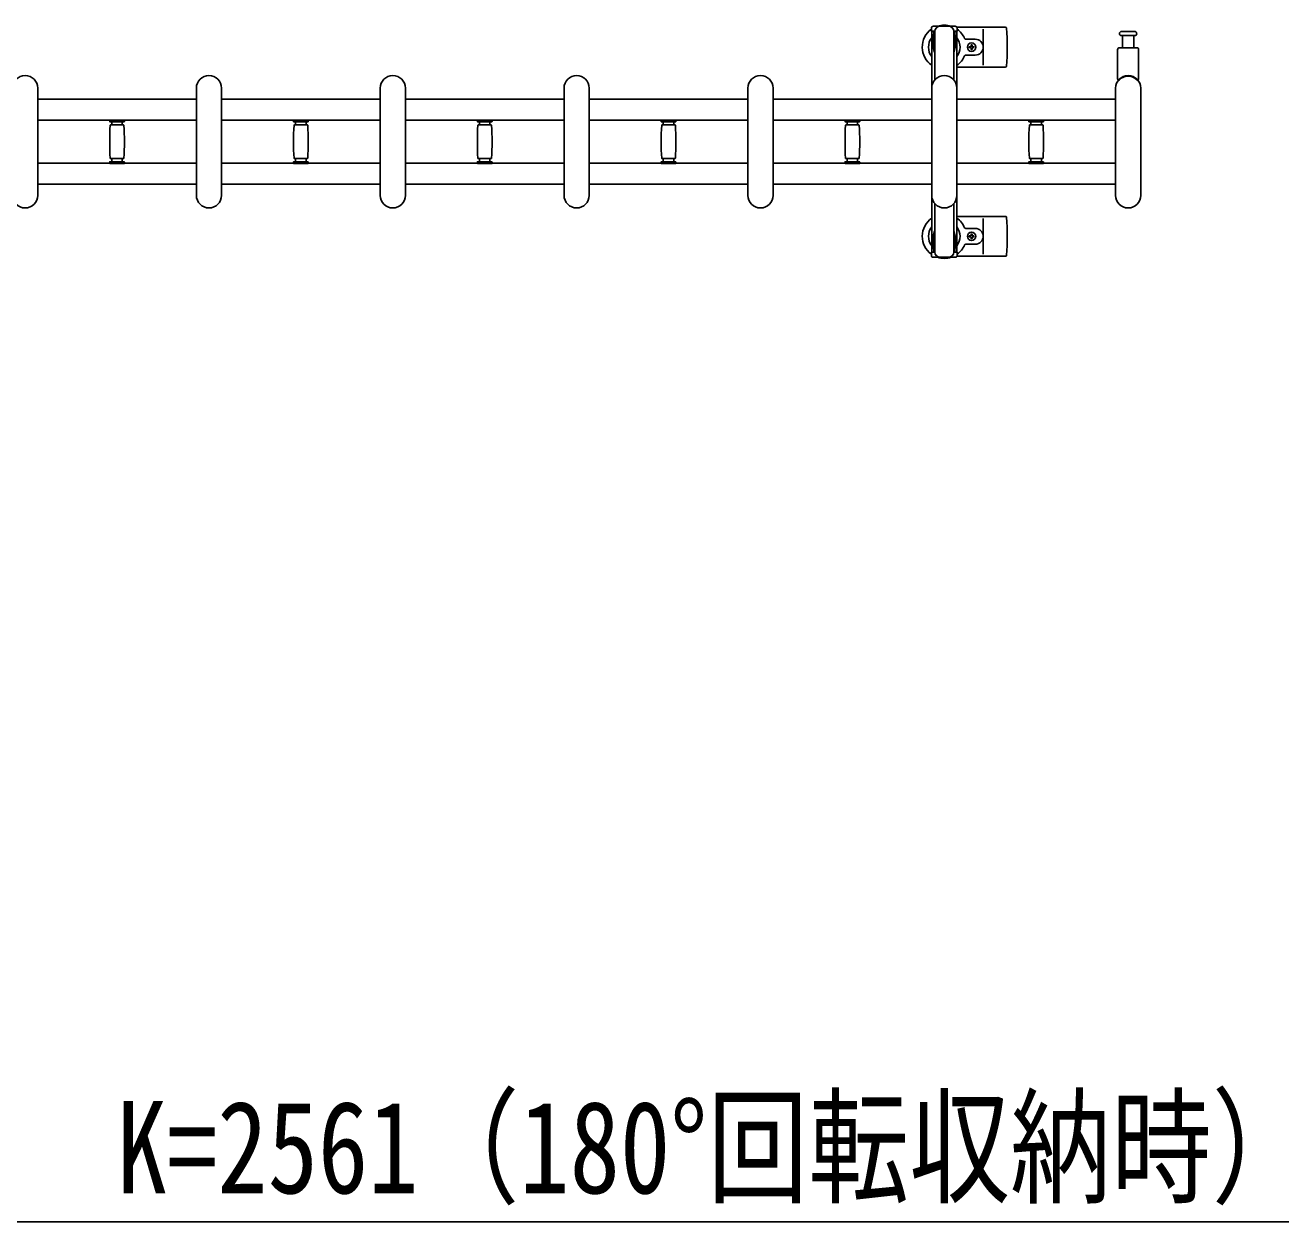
# Model space of a CAD drawing. Units: millimetres, scale not verified. Extents: x -16820 to 16820, y -11880 to 11880.
# Drawn here: x 5883 to 7078, y 7802 to 8941 of the extents above; entities that cross this region are included whole.
import ezdxf
from ezdxf.enums import TextEntityAlignment as Align

# ---------------------------------------------------------------- set-up
doc = ezdxf.new("R2010")
doc.units = ezdxf.units.MM
doc.header["$LTSCALE"] = 50
for name, color, linetype in [('0-3_YKK_13', 4, 'Continuous'), ('0-4_YKK_A1', 4, 'Continuous'), ('0-5_YKK_D', 6, 'Continuous')]:
    doc.layers.add(name, color=color, linetype=linetype)
doc.styles.add('ＭＳ ゴシック', font='')
doc.styles.get('ＭＳ ゴシック').set_extended_font_data('MS Gothic')

msp = doc.modelspace()

# ---------------------------------------------------------------- linework, layer by layer
at = {"layer": '0-3_YKK_13'}
for p, q in [((6747.28, 8931.7), (6748.08, 8931.7)), ((6747.28, 8921.19), (6747.28, 8931.7)), ((6768.38, 8940), (6747.78, 8940)), ((6748.08, 8918.2), (6748.08, 8935.2)), ((6749.08, 8888.94), (6749.08, 8935)), ((6767.08, 8935.2), (6770.38, 8935.2)), ((6767.08, 8888.94), (6767.08, 8935)), ((6768.08, 8918.2), (6768.08, 8935.2)), ((6768.88, 8931.7), (6768.08, 8931.7)), ((6768.88, 8921.19), (6768.88, 8931.7)), ((6770.11, 8939), (6816.17, 8939)), ((6770.38, 8935.2), (6770.38, 8938)), ((6795.08, 8903), (6795.08, 8937)), ((6926.83, 8931), (6939.33, 8931)), ((6927.58, 8919.5), (6927.58, 8931)), ((6938.58, 8931), (6938.58, 8919.5)), ((6748.88, 8915.2), (6747.28, 8921.19)), ((6767.27, 8915.2), (6768.88, 8921.19)), ((6778.37, 8927.5), (6787.58, 8927.5)), ((6782.76, 8920.44), (6781.88, 8920.44)), ((6785.4, 8919.56), (6786.28, 8919.56)), ((6925.08, 8919.5), (6941.08, 8919.5)), ((6748.88, 8915.2), (6749.08, 8915.2)), ((6767.27, 8915.2), (6767.08, 8915.2)), ((6778.37, 8912.5), (6787.58, 8912.5)), ((6923.08, 8889.67), (6923.08, 8917.5)), ((6943.08, 8917.5), (6943.08, 8889.67)), ((6770.08, 8901), (6816.17, 8901)), ((5895.08, 8779), (5895.08, 8881)), ((6046.08, 8779), (6046.08, 8881)), ((6070.08, 8779), (6070.08, 8881)), ((6221.08, 8779), (6221.08, 8881)), ((6245.08, 8779), (6245.08, 8881)), ((6396.08, 8779), (6396.08, 8881)), ((6420.08, 8779), (6420.08, 8881)), ((6571.08, 8779), (6571.08, 8881)), ((6595.08, 8779), (6595.08, 8881)), ((6746.08, 8779), (6746.08, 8881)), ((6770.08, 8779), (6770.08, 8881)), ((6921.08, 8779), (6921.08, 8881)), ((6945.08, 8779), (6945.08, 8881)), ((5963.58, 8850.6), (5963.58, 8849.3)), ((5963.58, 8850.6), (5970.58, 8850.6)), ((5970.58, 8849), (5963.88, 8849)), ((5964.36, 8846), (5976.79, 8846)), ((5965.58, 8849), (5965.58, 8846)), ((5970.58, 8850.6), (5977.58, 8850.6)), ((5977.28, 8849), (5970.58, 8849)), ((5975.58, 8846), (5975.58, 8849)), ((5977.58, 8849.3), (5977.58, 8850.6)), ((6138.58, 8850.6), (6138.58, 8849.3)), ((6138.58, 8850.6), (6145.58, 8850.6)), ((6145.58, 8849), (6138.88, 8849)), ((6139.36, 8846), (6151.79, 8846)), ((6140.58, 8849), (6140.58, 8846)), ((6145.58, 8850.6), (6152.58, 8850.6)), ((6152.28, 8849), (6145.58, 8849)), ((6150.58, 8846), (6150.58, 8849)), ((6152.58, 8849.3), (6152.58, 8850.6)), ((6313.58, 8850.6), (6313.58, 8849.3)), ((6313.58, 8850.6), (6320.58, 8850.6)), ((6320.58, 8849), (6313.88, 8849)), ((6314.36, 8846), (6326.79, 8846)), ((6315.58, 8849), (6315.58, 8846)), ((6320.58, 8850.6), (6327.58, 8850.6)), ((6327.28, 8849), (6320.58, 8849)), ((6325.58, 8846), (6325.58, 8849)), ((6327.58, 8849.3), (6327.58, 8850.6)), ((6488.58, 8850.6), (6488.58, 8849.3)), ((6488.58, 8850.6), (6495.58, 8850.6)), ((6495.58, 8849), (6488.88, 8849)), ((6489.36, 8846), (6501.79, 8846)), ((6490.58, 8849), (6490.58, 8846)), ((6495.58, 8850.6), (6502.58, 8850.6)), ((6502.28, 8849), (6495.58, 8849)), ((6500.58, 8846), (6500.58, 8849)), ((6502.58, 8849.3), (6502.58, 8850.6)), ((6663.58, 8850.6), (6663.58, 8849.3)), ((6663.58, 8850.6), (6670.58, 8850.6)), ((6670.58, 8849), (6663.88, 8849)), ((6664.36, 8846), (6676.79, 8846)), ((6665.58, 8849), (6665.58, 8846)), ((6670.58, 8850.6), (6677.58, 8850.6)), ((6677.28, 8849), (6670.58, 8849)), ((6675.58, 8846), (6675.58, 8849)), ((6677.58, 8849.3), (6677.58, 8850.6)), ((6838.58, 8850.6), (6838.58, 8849.3)), ((6838.58, 8850.6), (6845.58, 8850.6)), ((6845.58, 8849), (6838.88, 8849)), ((6839.36, 8846), (6851.79, 8846)), ((6840.58, 8849), (6840.58, 8846)), ((6845.58, 8850.6), (6852.58, 8850.6)), ((6852.28, 8849), (6845.58, 8849)), ((6850.58, 8846), (6850.58, 8849)), ((6852.58, 8849.3), (6852.58, 8850.6)), ((5963.58, 8810.7), (5963.58, 8809.4)), ((5963.88, 8811), (5977.28, 8811)), ((5970.58, 8814), (5964.36, 8814)), ((5965.58, 8814), (5965.58, 8811)), ((5976.79, 8814), (5970.58, 8814)), ((5975.58, 8811), (5975.58, 8814)), ((5977.58, 8809.4), (5977.58, 8810.7)), ((6138.58, 8810.7), (6138.58, 8809.4)), ((6138.88, 8811), (6152.28, 8811)), ((6145.58, 8814), (6139.36, 8814)), ((6140.58, 8814), (6140.58, 8811)), ((6151.79, 8814), (6145.58, 8814)), ((6150.58, 8811), (6150.58, 8814)), ((6152.58, 8809.4), (6152.58, 8810.7)), ((6313.58, 8810.7), (6313.58, 8809.4)), ((6313.88, 8811), (6327.28, 8811)), ((6320.58, 8814), (6314.36, 8814)), ((6315.58, 8814), (6315.58, 8811)), ((6326.79, 8814), (6320.58, 8814)), ((6325.58, 8811), (6325.58, 8814)), ((6327.58, 8809.4), (6327.58, 8810.7)), ((6488.58, 8810.7), (6488.58, 8809.4)), ((6488.88, 8811), (6502.28, 8811)), ((6495.58, 8814), (6489.36, 8814)), ((6490.58, 8814), (6490.58, 8811)), ((6501.79, 8814), (6495.58, 8814)), ((6500.58, 8811), (6500.58, 8814)), ((6502.58, 8809.4), (6502.58, 8810.7)), ((6663.58, 8810.7), (6663.58, 8809.4)), ((6663.88, 8811), (6677.28, 8811)), ((6670.58, 8814), (6664.36, 8814)), ((6665.58, 8814), (6665.58, 8811)), ((6676.79, 8814), (6670.58, 8814)), ((6675.58, 8811), (6675.58, 8814)), ((6677.58, 8809.4), (6677.58, 8810.7)), ((6838.58, 8810.7), (6838.58, 8809.4)), ((6838.88, 8811), (6852.28, 8811)), ((6845.58, 8814), (6839.36, 8814)), ((6840.58, 8814), (6840.58, 8811)), ((6851.79, 8814), (6845.58, 8814)), ((6850.58, 8811), (6850.58, 8814)), ((6852.58, 8809.4), (6852.58, 8810.7)), ((5963.58, 8809.4), (5970.58, 8809.4)), ((5970.58, 8809.4), (5977.58, 8809.4)), ((6138.58, 8809.4), (6145.58, 8809.4)), ((6145.58, 8809.4), (6152.58, 8809.4)), ((6313.58, 8809.4), (6320.58, 8809.4)), ((6320.58, 8809.4), (6327.58, 8809.4)), ((6488.58, 8809.4), (6495.58, 8809.4)), ((6495.58, 8809.4), (6502.58, 8809.4)), ((6663.58, 8809.4), (6670.58, 8809.4)), ((6670.58, 8809.4), (6677.58, 8809.4)), ((6838.58, 8809.4), (6845.58, 8809.4)), ((6845.58, 8809.4), (6852.58, 8809.4)), ((6749.08, 8771.06), (6749.08, 8725)), ((6767.08, 8771.06), (6767.08, 8725)), ((6770.08, 8759), (6816.17, 8759)), ((6795.08, 8757), (6795.08, 8723)), ((6748.88, 8744.8), (6747.28, 8738.81)), ((6747.28, 8738.81), (6747.28, 8728.3)), ((6748.08, 8741.8), (6748.08, 8724.8)), ((6748.88, 8744.8), (6749.08, 8744.8)), ((6767.27, 8744.8), (6767.08, 8744.8)), ((6767.27, 8744.8), (6768.88, 8738.81)), ((6768.08, 8741.8), (6768.08, 8724.8)), ((6768.88, 8738.81), (6768.88, 8728.3)), ((6778.37, 8747.5), (6787.58, 8747.5)), ((6782.76, 8739.56), (6781.88, 8739.56)), ((6785.4, 8740.44), (6786.28, 8740.44)), ((6747.28, 8728.3), (6748.08, 8728.3)), ((6768.88, 8728.3), (6768.08, 8728.3)), ((6778.37, 8732.5), (6787.58, 8732.5)), ((6768.38, 8720), (6747.78, 8720)), ((6767.08, 8724.8), (6770.38, 8724.8)), ((6770.11, 8721), (6816.17, 8721)), ((6770.38, 8724.8), (6770.38, 8722))]:
    msp.add_line(p, q, dxfattribs=at)
for points in [[(6745.78, 8938), (6745.78, 8935.2), (6749.08, 8935.2)], [(6939.33, 8935), (6933.08, 8935), (6926.83, 8935)], [(6781.88, 8920.44), (6781.88, 8919.56), (6782.76, 8919.56)], [(6784.52, 8921.32), (6784.52, 8922.2), (6783.64, 8922.2), (6783.64, 8921.32)], [(6783.64, 8918.68), (6783.64, 8917.8), (6784.52, 8917.8), (6784.52, 8918.68)], [(6786.28, 8919.56), (6786.28, 8920.44), (6785.4, 8920.44)], [(6781.88, 8739.56), (6781.88, 8740.44), (6782.76, 8740.44)], [(6783.64, 8741.32), (6783.64, 8742.2), (6784.52, 8742.2), (6784.52, 8741.32)], [(6784.52, 8738.68), (6784.52, 8737.8), (6783.64, 8737.8), (6783.64, 8738.68)], [(6786.28, 8740.44), (6786.28, 8739.56), (6785.4, 8739.56)], [(6745.78, 8722), (6745.78, 8724.8), (6749.08, 8724.8)]]:
    msp.add_lwpolyline(points, dxfattribs=at)
for centre in [(6784.08, 8920), (6784.08, 8740)]:
    msp.add_circle(centre, 4, dxfattribs=at)
for centre, radius, start, end in [((6758.08, 8920), 21, 125.85347, 235.1501), ((6747.78, 8938), 2, 90, 180), ((6754.08, 8935), 5, 90, 180), ((6758.08, 8920), 21, 72.24721, 107.75279), ((6762.08, 8935), 5, 0, 90), ((6768.38, 8938), 2, 0, 90), ((6758.08, 8920), 21, 22.72842, 54.14653), ((6816.17, 8938), 1, 5.73917, 90), ((6637.08, 8920), 181, 354.26083, 5.73917), ((6926.83, 8933), 2, 90, 180), ((6926.83, 8933), 2, 180, 270), ((6939.33, 8933), 2, 0, 90), ((6939.33, 8933), 2, 270, 0), ((6758.08, 8920), 15, 143.1301, 216.8699), ((6758.08, 8920), 15, 323.1301, 36.8699), ((6778.37, 8928.5), 1, 202.72842, 270), ((6782.76, 8921.32), 0.88, 270, 0), ((6782.76, 8918.68), 0.88, 0, 90), ((6785.4, 8921.32), 0.88, 180, 270), ((6785.4, 8918.68), 0.88, 90, 180), ((6787.58, 8920), 7.5, 270, 90), ((6925.08, 8917.5), 2, 90, 180), ((6941.08, 8917.5), 2, 0, 90), ((6758.08, 8920), 21, 304.8499, 337.27158), ((6778.37, 8911.5), 1, 90, 157.27158), ((6816.17, 8902), 1, 270, 354.26083), ((5883.08, 8881), 12, 0, 180), ((6058.08, 8881), 12, 0, 180), ((6233.08, 8881), 12, 0, 180), ((6408.08, 8881), 12, 0, 180), ((6583.08, 8881), 12, 0, 180), ((6758.08, 8881), 12, 0, 180), ((6933.08, 8881), 12, 0, 180), ((6924.08, 8889.67), 1, 180, 316.0544), ((6933.08, 8881), 11.5, 43.94553, 136.0544), ((6942.08, 8889.67), 1, 223.94553, 0), ((5963.88, 8849.3), 0.3, 180, 270), ((5964.36, 8845.7), 0.3, 90, 176.47982), ((5976.79, 8845.7), 0.3, 3.52018, 90), ((5977.28, 8849.3), 0.3, 270, 0), ((6138.88, 8849.3), 0.3, 180, 270), ((6139.36, 8845.7), 0.3, 90, 176.47982), ((6151.79, 8845.7), 0.3, 3.52018, 90), ((6152.28, 8849.3), 0.3, 270, 0), ((6313.88, 8849.3), 0.3, 180, 270), ((6314.36, 8845.7), 0.3, 90, 176.47982), ((6326.79, 8845.7), 0.3, 3.52018, 90), ((6327.28, 8849.3), 0.3, 270, 0), ((6488.88, 8849.3), 0.3, 180, 270), ((6489.36, 8845.7), 0.3, 90, 176.47982), ((6501.79, 8845.7), 0.3, 3.52018, 90), ((6502.28, 8849.3), 0.3, 270, 0), ((6663.88, 8849.3), 0.3, 180, 270), ((6664.36, 8845.7), 0.3, 90, 176.47982), ((6676.79, 8845.7), 0.3, 3.52018, 90), ((6677.28, 8849.3), 0.3, 270, 0), ((6838.88, 8849.3), 0.3, 180, 270), ((6839.36, 8845.7), 0.3, 90, 176.47982), ((6851.79, 8845.7), 0.3, 3.52018, 90), ((6852.28, 8849.3), 0.3, 270, 0), ((6219.58, 8830), 256, 176.47982, 183.52018), ((5721.58, 8830), 256, 356.47982, 3.52018), ((6394.58, 8830), 256, 176.47982, 183.52018), ((5896.58, 8830), 256, 356.47982, 3.52018), ((6569.58, 8830), 256, 176.47982, 183.52018), ((6071.58, 8830), 256, 356.47982, 3.52018), ((6744.58, 8830), 256, 176.47982, 183.52018), ((6246.58, 8830), 256, 356.47982, 3.52018), ((6919.58, 8830), 256, 176.47982, 183.52018), ((6421.58, 8830), 256, 356.47982, 3.52018), ((7094.58, 8830), 256, 176.47982, 183.52018), ((6596.58, 8830), 256, 356.47982, 3.52018), ((5963.88, 8810.7), 0.3, 90, 180), ((5964.36, 8814.3), 0.3, 183.52018, 270), ((5976.79, 8814.3), 0.3, 270, 356.47982), ((5977.28, 8810.7), 0.3, 0, 90), ((6138.88, 8810.7), 0.3, 90, 180), ((6139.36, 8814.3), 0.3, 183.52018, 270), ((6151.79, 8814.3), 0.3, 270, 356.47982), ((6152.28, 8810.7), 0.3, 0, 90), ((6313.88, 8810.7), 0.3, 90, 180), ((6314.36, 8814.3), 0.3, 183.52018, 270), ((6326.79, 8814.3), 0.3, 270, 356.47982), ((6327.28, 8810.7), 0.3, 0, 90), ((6488.88, 8810.7), 0.3, 90, 180), ((6489.36, 8814.3), 0.3, 183.52018, 270), ((6501.79, 8814.3), 0.3, 270, 356.47982), ((6502.28, 8810.7), 0.3, 0, 90), ((6663.88, 8810.7), 0.3, 90, 180), ((6664.36, 8814.3), 0.3, 183.52018, 270), ((6676.79, 8814.3), 0.3, 270, 356.47982), ((6677.28, 8810.7), 0.3, 0, 90), ((6838.88, 8810.7), 0.3, 90, 180), ((6839.36, 8814.3), 0.3, 183.52018, 270), ((6851.79, 8814.3), 0.3, 270, 356.47982), ((6852.28, 8810.7), 0.3, 0, 90), ((5883.08, 8779), 12, 180, 0), ((6058.08, 8779), 12, 180, 0), ((6233.08, 8779), 12, 180, 0), ((6408.08, 8779), 12, 180, 0), ((6583.08, 8779), 12, 180, 0), ((6758.08, 8779), 12, 180, 0), ((6933.08, 8779), 12, 180, 0), ((6758.08, 8740), 21, 124.8499, 234.14653), ((6758.08, 8740), 21, 22.72842, 55.1501), ((6816.17, 8758), 1, 5.73917, 90), ((6637.08, 8740), 181, 354.26083, 5.73917), ((6758.08, 8740), 15, 143.1301, 216.8699), ((6758.08, 8740), 15, 323.1301, 36.8699), ((6778.37, 8748.5), 1, 202.72842, 270), ((6782.76, 8741.32), 0.88, 270, 0), ((6782.76, 8738.68), 0.88, 0, 90), ((6785.4, 8741.32), 0.88, 180, 270), ((6785.4, 8738.68), 0.88, 90, 180), ((6787.58, 8740), 7.5, 270, 90), ((6758.08, 8740), 21, 305.85347, 337.27158), ((6778.37, 8731.5), 1, 90, 157.27158), ((6747.78, 8722), 2, 180, 270), ((6754.08, 8725), 5, 180, 270), ((6758.08, 8740), 21, 252.24721, 287.75279), ((6762.08, 8725), 5, 270, 0), ((6768.38, 8722), 2, 270, 0), ((6816.17, 8722), 1, 270, 354.26083)]:
    msp.add_arc(centre, radius, start, end, dxfattribs=at)
at = {"layer": '0-4_YKK_A1'}
for p, q in [((6746.08, 8935), (6746.08, 8725)), ((6748.08, 8935), (6746.08, 8935)), ((6770.08, 8935), (6768.08, 8935)), ((6770.08, 8725), (6770.08, 8935)), ((5895.08, 8870.5), (6046.08, 8870.5)), ((6070.08, 8870.5), (6221.08, 8870.5)), ((6245.08, 8870.5), (6396.08, 8870.5)), ((6420.08, 8870.5), (6571.08, 8870.5)), ((6595.08, 8870.5), (6746.08, 8870.5)), ((6770.08, 8870.5), (6921.08, 8870.5)), ((5895.08, 8850.5), (6046.08, 8850.5)), ((6070.08, 8850.5), (6221.08, 8850.5)), ((6245.08, 8850.5), (6396.08, 8850.5)), ((6420.08, 8850.5), (6571.08, 8850.5)), ((6595.08, 8850.5), (6746.08, 8850.5)), ((6770.08, 8850.5), (6921.08, 8850.5)), ((5895.08, 8809.5), (6046.08, 8809.5)), ((6070.08, 8809.5), (6221.08, 8809.5)), ((6245.08, 8809.5), (6396.08, 8809.5)), ((6420.08, 8809.5), (6571.08, 8809.5)), ((6595.08, 8809.5), (6746.08, 8809.5)), ((6770.08, 8809.5), (6921.08, 8809.5)), ((5895.08, 8789.5), (6046.08, 8789.5)), ((6070.08, 8789.5), (6221.08, 8789.5)), ((6245.08, 8789.5), (6396.08, 8789.5)), ((6420.08, 8789.5), (6571.08, 8789.5)), ((6595.08, 8789.5), (6746.08, 8789.5)), ((6770.08, 8789.5), (6921.08, 8789.5)), ((6746.08, 8725), (6749.08, 8725)), ((6767.08, 8725), (6770.08, 8725))]:
    msp.add_line(p, q, dxfattribs=at)
at = {"layer": '0-5_YKK_D'}
msp.add_line((8031.58, 7802), (5470.58, 7802), dxfattribs=at)

# ---------------------------------------------------------------- texts
at = {"layer": '0-5_YKK_D', "style": 'ＭＳ ゴシック', "width": 0.8}
msp.add_text('K=2561（180°回転収納時）', height=87.98, dxfattribs=at).set_placement((5970.28, 7802.8), align=Align.BOTTOM_LEFT)

doc.saveas('drawing.dxf')
